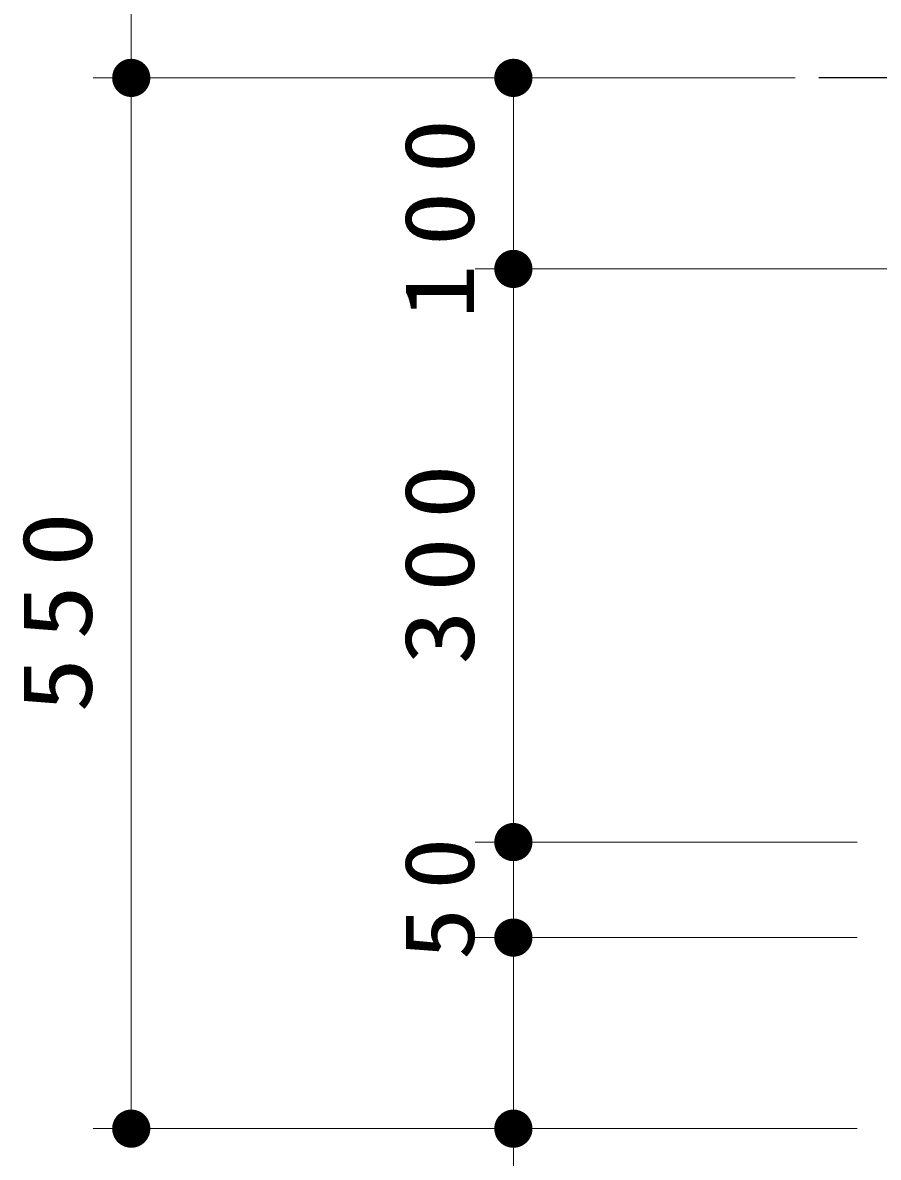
# Model space of a CAD drawing. Units: millimetres on the paper, scale 1:20. Extents: x 475 to 840, y -5 to 257.
# Drawn here: x 677.82 to 700.21, y 92.09 to 121.78 of the extents above; entities that cross this region are included whole.
import ezdxf

# ---------------------------------------------------------------- set-up
doc = ezdxf.new("R2010")
doc.units = ezdxf.units.MM
doc.layers.add('LY_1', color=7, linetype='Continuous', lineweight=13)
doc.styles.add('ＭＳ ゴシック', font='')
doc.styles.get('ＭＳ ゴシック').set_extended_font_data('MS Gothic')

# ---------------------------------------------------------------- blocks, each defined once
blk = doc.blocks.new('filled_dot')
at = {"color": 0, "linetype": 'Continuous', "lineweight": -2, "const_width": 1.25}
blk.add_lwpolyline([(-0.625, 0, 1), (0.625, 0, 1)], format="xyb", close=True, dxfattribs=at)

msp = doc.modelspace()

# ---------------------------------------------------------------- linework, layer by layer
at = {"layer": 'LY_1'}
for p, q in [((680.658, 120.337), (680.658, 160.337)), ((689.658, 120.337), (679.658, 120.337)), ((697.65, 120.337), (679.658, 120.337)), ((680.658, 92.837), (680.658, 120.337)), ((698.033, 120.337), (689.658, 120.337)), ((690.658, 115.337), (690.658, 120.337)), ((702.158, 115.337), (689.658, 115.337)), ((690.658, 100.337), (690.658, 115.337)), ((699.658, 100.337), (689.658, 100.337)), ((699.658, 100.337), (689.658, 100.337)), ((690.658, 97.837), (690.658, 100.337)), ((699.658, 97.837), (689.658, 97.837)), ((690.658, 85.437), (690.658, 97.837)), ((689.658, 92.837), (679.658, 92.837)), ((699.658, 92.837), (689.658, 92.837))]:
    msp.add_line(p, q, dxfattribs=at)
at = {"layer": 'LY_1', "color": 40, "lineweight": 25}
msp.add_line((709.808, 120.337), (698.65, 120.337), dxfattribs=at)

# ---------------------------------------------------------------- block references
at = {"layer": 'LY_1', "xscale": 0.4, "yscale": 0.4}
for p, rotation in [((680.658, 120.337), 270), ((680.658, 120.337), 90), ((690.658, 120.337), 270), ((690.658, 115.337), 90), ((690.658, 115.337), 270), ((690.658, 100.337), 90), ((690.658, 100.337), 270), ((690.658, 97.837), 270), ((690.658, 97.837), 90), ((680.658, 92.837), 90), ((690.658, 92.837), 90)]:
    msp.add_blockref('filled_dot', p, dxfattribs=dict(at, rotation=rotation))

# ---------------------------------------------------------------- texts
at = {"layer": 'LY_1', "char_height": 1.833, "attachment_point": 8, "rotation": 90, "style": 'ＭＳ ゴシック'}
for s, insert in [('\\T1.33;\\W1.15;100', (689.658, 116.882)), ('\\T1.33;\\W1.15;300', (689.658, 107.837)), ('\\T1.33;\\W1.15;550', (679.658, 106.587)), ('\\T1.34;\\W1.1;50', (689.658, 99.087))]:
    msp.add_mtext(s, dxfattribs=dict(at, insert=insert))

doc.saveas('drawing.dxf')
